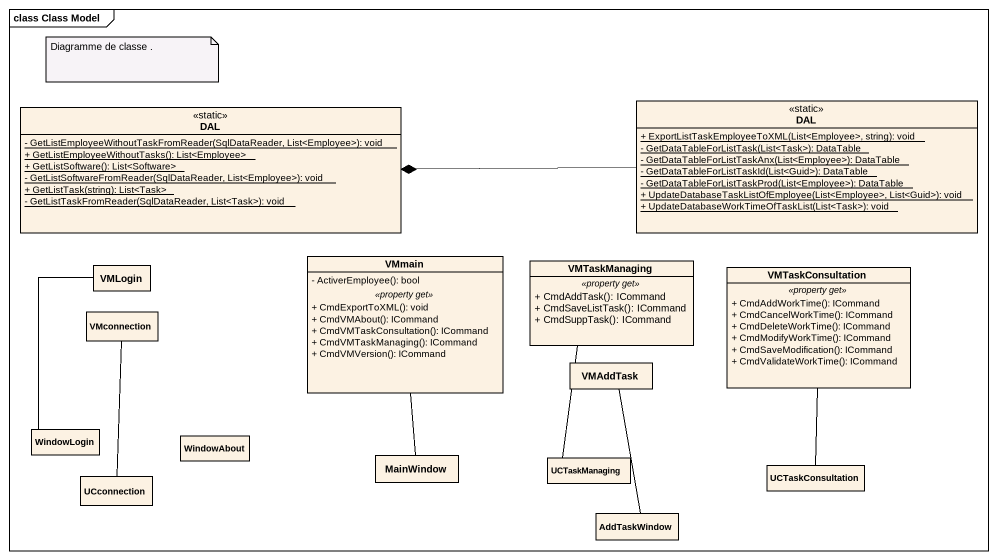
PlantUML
@startuml
mainframe class Class Model
hide circle
hide empty members
skinparam classAttributeIconSize 0
class DAL <<static>> {
  {static} - GetListEmployeeWithoutTaskFromReader(SqlDataReader, List<Employee>): void
  {static} + GetListEmployeeWithoutTasks(): List<Employee>
  {static} + GetListSoftware(): List<Software>
  {static} - GetListSoftwareFromReader(SqlDataReader, List<Employee>): void
  {static} + GetListTask(string): List<Task>
  {static} - GetListTaskFromReader(SqlDataReader, List<Task>): void
}
class "DAL" as DAL_2 <<static>> {
  {static} + ExportListTaskEmployeeToXML(List<Employee>, string): void
  {static} - GetDataTableForListTask(List<Task>): DataTable
  {static} - GetDataTableForListTaskAnx(List<Employee>): DataTable
  {static} - GetDataTableForListTaskId(List<Guid>): DataTable
  {static} - GetDataTableForListTaskProd(List<Employee>): DataTable
  {static} + UpdateDatabaseTaskListOfEmployee(List<Employee>, List<Guid>): void
  {static} + UpdateDatabaseWorkTimeOfTaskList(List<Task>): void
}
class VMLogin
class VMmain {
  - ActiverEmployee(): bool
  .. <<property get>> ..
  + CmdExportToXML(): void
  + CmdVMAbout(): ICommand
  + CmdVMTaskConsultation(): ICommand
  + CmdVMTaskManaging(): ICommand
  + CmdVMVersion(): ICommand
}
class VMTaskManaging {
  .. <<property get>> ..
  + CmdAddTask(): ICommand
  + CmdSaveListTask(): ICommand
  + CmdSuppTask(): ICommand
}
class VMTaskConsultation {
  .. <<property get>> ..
  + CmdAddWorkTime(): ICommand
  + CmdCancelWorkTime(): ICommand
  + CmdDeleteWorkTime(): ICommand
  + CmdModifyWorkTime(): ICommand
  + CmdSaveModification(): ICommand
  + CmdValidateWorkTime(): ICommand
}
class VMconnection
class VMAddTask
class WindowLogin
class WindowAbout
class UCconnection
class MainWindow
class UCTaskManaging
class UCTaskConsultation
class AddTaskWindow
DAL_2 -left-* DAL
WindowLogin -up- VMLogin
UCconnection -up- VMconnection
MainWindow -up- VMmain
UCTaskManaging -up- VMTaskManaging
UCTaskConsultation -up- VMTaskConsultation
AddTaskWindow -up- VMAddTask
note as N1
  Diagramme de classe .
end note
@enduml
